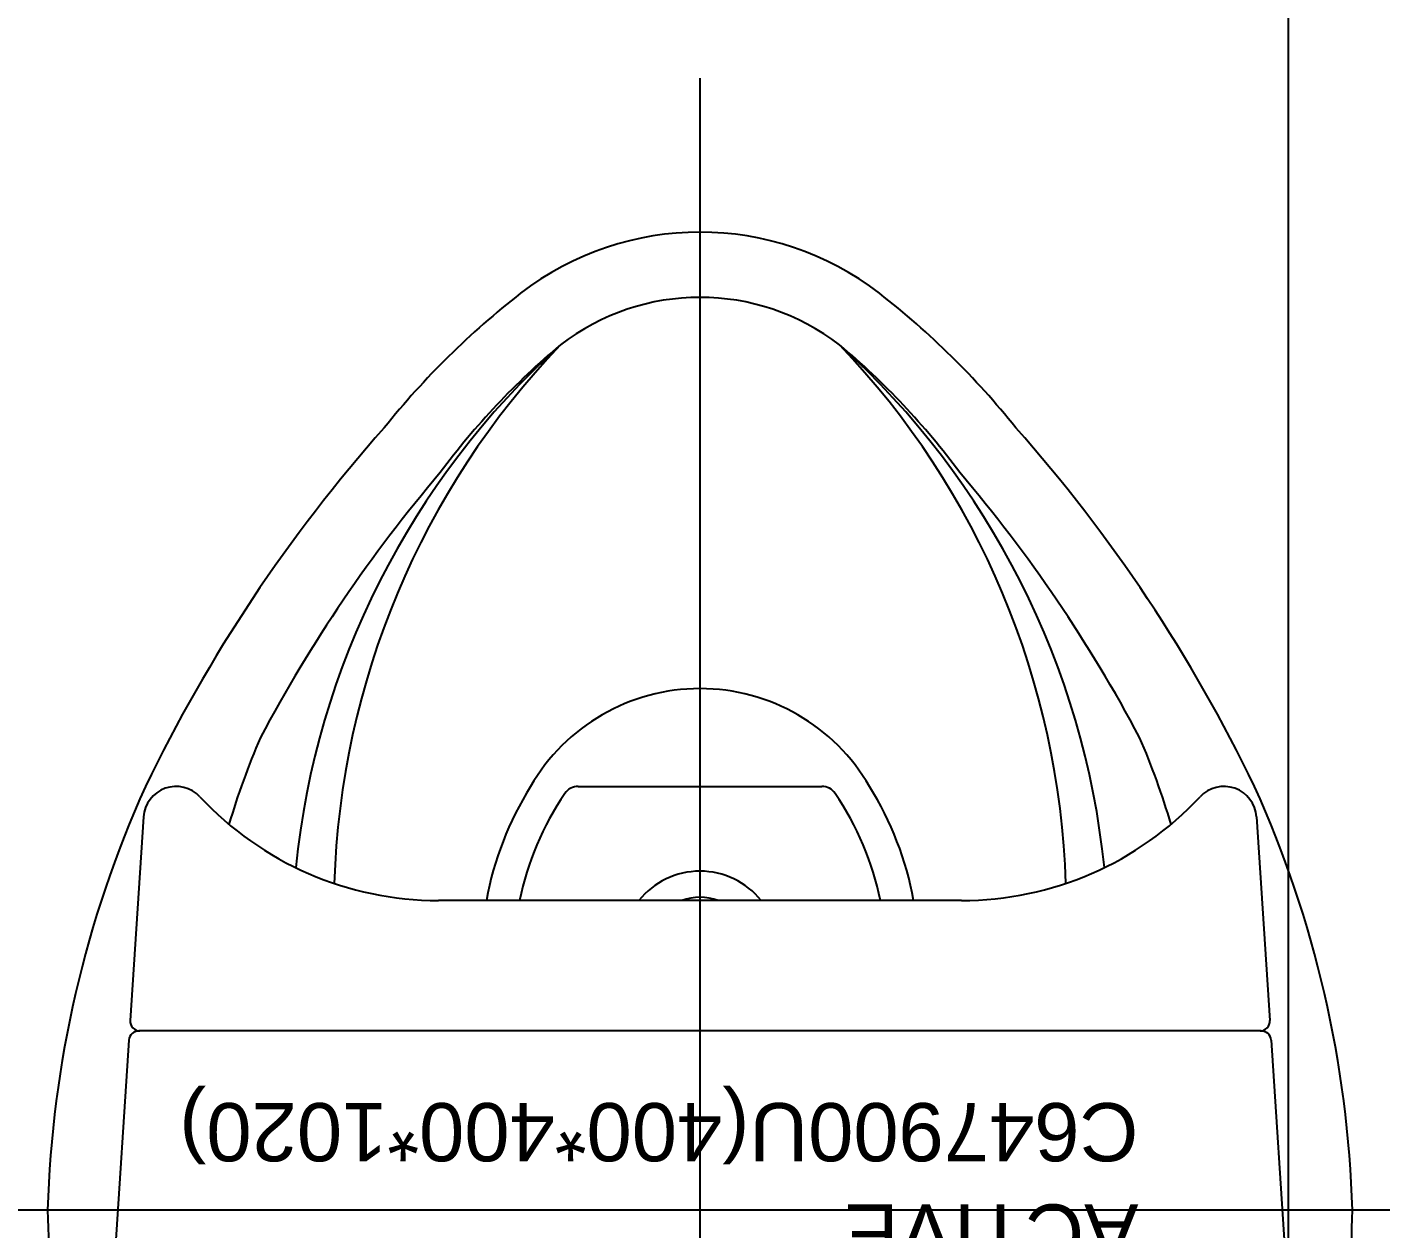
# Model space of a CAD drawing. Header units: millimetres. Extents: x -223175 to 287756, y -120611 to 352956.
# Drawn here: x 136458.6 to 136873.7, y 266406 to 266774.6 of the extents above; entities that cross this region are included whole.
import ezdxf

# ---------------------------------------------------------------- set-up
doc = ezdxf.new("R2010")
doc.units = ezdxf.units.MM
doc.header["$LTSCALE"] = 50
for name, color, linetype in [('F-BATH', 6, 'Continuous'), ('I-F-HAT', 8, 'Continuous'), ('I-SOLID(제외영역)', 253, 'Continuous'), ('I-입면마감표시', 30, 'Continuous'), ('XREF 평면도$0$F_HAT', 8, 'Continuous')]:
    doc.layers.add(name, color=color, linetype=linetype)
doc.styles.get("Standard").update_dxf_attribs({"font": 'arial.ttf'})

# ---------------------------------------------------------------- blocks, each defined once
blk = doc.blocks.new('C647900U')
at = {"layer": 'F-BATH', "color": 1}
blk.add_line((0, 49.48), (0, -447.24), dxfattribs=at)
at = {"layer": 'F-BATH'}
for p, q in [((-175.07, -152.2), (-184.31, -10.65)), ((175.07, -152.2), (184.31, -10.65)), ((-172.08, -155), (172.08, -155)), ((-170.61, -220.65), (-174.68, -158.2)), ((170.61, -220.65), (174.68, -158.2)), ((-80.16, -195), (80.16, -195)), ((37.32, -230), (-37.32, -230))]:
    blk.add_line(p, q, dxfattribs=at)
for centre, radius, start, end in [((1799.38, -149.81), 2000, 176.10566, 178.57447), ((-1799.38, -149.81), 2000, 1.42553, 3.89434), ((139.85, -90.03), 340, 181.6904, 204.3103), ((-139.85, -90.03), 340, 335.6897, 358.3096), ((-172.08, -152), 3, 183.7314, 270), ((172.08, -152), 3, 270, 356.2686), ((-171.69, -158), 3, 90, 183.7314), ((171.69, -158), 3, 356.2686, 90), ((-80.16, -295), 100, 90, 137.0141), ((32.88, -177.06), 100, 190.3328, 211.9626), ((32.88, -177.06), 90, 191.4957, 214.33), ((0, -180), 24, 218.6822, 321.3178), ((0, -180), 16, 249.6359, 290.3641), ((-32.88, -177.06), 90, 325.67, 348.5043), ((-32.88, -177.06), 100, 328.0374, 349.6672), ((80.16, -295), 100, 42.9859, 90), ((137.73, -192.44), 250, 181.7912, 223.7786), ((-137.73, -192.44), 250, 316.2214, 358.2088), ((124.76, -179.85), 250, 185.7977, 227.9223), ((-124.76, -179.85), 250, 312.0777, 354.2023), ((78.81, -152.81), 232.64, 196.3662, 203.3459), ((-78.81, -152.81), 232.64, 336.6541, 343.6338), ((-160.63, -220), 10, 183.7314, 317.0141), ((160.63, -220), 10, 222.9859, 356.2686), ((-37.32, -225), 5, 214.33, 270), ((37.32, -225), 5, 270, 325.67), ((0, -200), 50, 330, 330.1925), ((262.42, -21.65), 480, 205.7262, 221.5472), ((0, -200), 60, 210, 330), ((-262.42, -21.65), 480, 318.4528, 334.2738), ((267.08, -31.61), 455, 207.9687, 220.3594), ((-267.08, -31.61), 455, 319.6406, 332.0313), ((101.45, -192.71), 225, 216.4094, 230.1341), ((-101.45, -192.71), 225, 309.8659, 323.5906), ((98.43, -183.85), 250, 218.6516, 232.1425), ((-98.43, -183.85), 250, 307.8575, 321.3484), ((0, -310), 70, 232.3301, 307.6699), ((0, -310), 90, 232.3301, 307.6699)]:
    blk.add_arc(centre, radius, start, end, dxfattribs=at)
at = {"layer": 'F-BATH', "color": 252}
for s, height, p in [('ACTIVE', 17.86, (-134.41, -101.82)), ('C647900U(400*400*1020)', 17.8602, (-134.41, -132.89))]:
    blk.add_text(s, height=height, dxfattribs=at).set_placement(p)

msp = doc.modelspace()

# ---------------------------------------------------------------- hatches: boundary and pattern name
at = {"layer": 'I-F-HAT'}
h = msp.add_hatch(dxfattribs=at)
h.set_pattern_fill('NET600-600', color=252)
h.set_pattern_definition([(0, (138044.9, 266211.7), (0, 600), []), (90, (138044.9, 266211.7), (-600, 4e-14), [])])
h.paths.add_polyline_path([(133954.9138, 269001.6924), (133954.9138, 268731.6924), (133874.9138, 268731.6924), (133874.9138, 267711.6924), (133954.9138, 267711.6924), (133954.9138, 266811.6924), (135284.9138, 266811.6924), (135284.9138, 266311.6924), (138044.9138, 266311.6924), (138044.9138, 269001.6272)])
at = {"layer": 'I-SOLID(제외영역)', "ltscale": 0.5}
h = msp.add_hatch(color=253, dxfattribs=at)
h.dxf.hatch_style = 1
h.paths.add_polyline_path([(107817.9932, 312724.6809), (107817.9932, 244617.0602), (184614.5896, 244617.0602), (184614.5896, 312724.6809)])
h.paths.add_polyline_path([(143274.9138, 271631.6924), (140474.9138, 271631.6924), (140474.9138, 278831.6924), (143274.9138, 278831.6924), (143274.9138, 284356.6924), (147974.9138, 284356.6924), (147974.9138, 283111.6924), (148824.9138, 283111.6924), (148824.9138, 278581.6924), (146104.9138, 278581.6924), (146104.9138, 278331.6924), (154149.9138, 278331.6924), (154149.9138, 276381.6924), (166174.9138, 276381.6924), (166174.9138, 273881.6924), (154149.9138, 273881.6924), (154149.9138, 272131.6924), (145764.9138, 272131.6924), (145764.9138, 271881.6924), (148624.9138, 271881.6924), (148574.9138, 271756.6924), (148574.9138, 267351.6924), (147974.9138, 267351.6924), (147974.9138, 266231.6924), (145564.9138, 266231.6924), (145564.9138, 265981.6924), (143274.9138, 265981.6924), (143274.9138, 266231.6924)], flags=16)
h.paths.add_polyline_path([(132374.9138, 271631.6924), (137044.9138, 271631.6924), (137044.9138, 270991.6924), (137274.9138, 270991.6924), (137274.9138, 269231.6924), (138074.9138, 269231.6924), (138074.9138, 265981.6924), (133724.9138, 265981.6924), (133724.9138, 269031.6924), (132374.9138, 269031.6924)], flags=16)
at = {"layer": 'XREF 평면도$0$F_HAT', "ltscale": 10}
h = msp.add_hatch(dxfattribs=at)
h.set_pattern_fill('EARTH', color=256, scale=200, style=0)
h.set_pattern_definition([(0, (-162118.8, 210702.1), (1270, 1270), [1270, -1270]), (0, (-162118.8, 211178.4), (1270, 1270), [1270, -1270]), (0, (-162118.8, 211654.6), (1270, 1270), [1270, -1270]), (90, (-161960.1, 211813.4), (-1270, 1270), [1270, -1270]), (90, (-161483.8, 211813.4), (-1270, 1270), [1270, -1270]), (90, (-161007.6, 211813.4), (-1270, 1270), [1270, -1270])])
edge = h.paths.add_edge_path()
edge.add_arc((122303.7168, 296707.3663), 6000, 90, 180, ccw=False)
edge.add_line((122303.7168, 302707.3663), (165827.6734, 302707.3663))
edge.add_arc((165827.6734, 296707.3663), 6000, 7.60009137, 90, ccw=False)
edge.add_line((171774.9654, 297500.9141), (172788.1157, 290234.6073))
edge.add_line((172788.1157, 290234.6073), (178227.6237, 258587.7343))
edge.add_line((178227.6237, 258587.7343), (179127.1938, 254142.4001))
edge.add_arc((169203.4195, 252731.001), 10023.6392, 270.05453158, 8.09454977, ccw=False)
edge.add_line((169212.9595, 242707.3663), (169212.9595, 242607.3663))
edge.add_line((169212.9595, 242607.3663), (122303.7168, 242607.3663))
edge.add_line((122303.7168, 247707.3663), (122303.7168, 242707.3663))
edge.add_arc((122303.7168, 248707.3663), 6000, 180, 270, ccw=False)
edge.add_line((116303.7168, 248707.3663), (116309.7336, 266200.3281))
edge.add_arc((122288.1993, 266344.9108), 5980.2137, 125.6384541, 181.385366, ccw=False)
edge.add_line((118803.7168, 271205.0896), (118803.7168, 254450.007))
edge.add_line((118803.7168, 254450.007), (123023.5841, 250204.7065))
edge.add_line((123023.5841, 250204.7065), (171064.5974, 250204.7065))
edge.add_line((171064.5974, 250204.7065), (176114.5896, 256405.3162))
edge.add_line((176114.5896, 256405.3162), (169292.7739, 297201.4016))
edge.add_line((169292.7739, 297201.4016), (165913.8508, 300207.3663))
edge.add_line((165913.8508, 300207.3663), (123023.5841, 300226.1632))
edge.add_line((123023.5841, 300226.1632), (118808.5174, 295969.5262))
edge.add_line((118808.5174, 295969.5262), (118803.7168, 279258.2952))
edge.add_arc((122339.6839, 284163.5339), 6046.8529, 183.43849468, 234.21385338, ccw=False)
edge.add_line((116303.7168, 283800.8616), (116303.7168, 296707.3663))

# ---------------------------------------------------------------- linework, layer by layer
at = {"layer": 'I-입면마감표시'}
msp.add_lwpolyline([(134154.9138, 268531.6924), (134154.9138, 268801.6924), (137844.9138, 268801.6924), (137844.9138, 266411.6924), (135484.9138, 266411.6924)], dxfattribs=at)

# ---------------------------------------------------------------- block references
at = {"layer": 'F-BATH', "rotation": 180}
msp.add_blockref('C647900U', (136664.9138, 266311.6924), dxfattribs=at)

doc.saveas('drawing.dxf')
